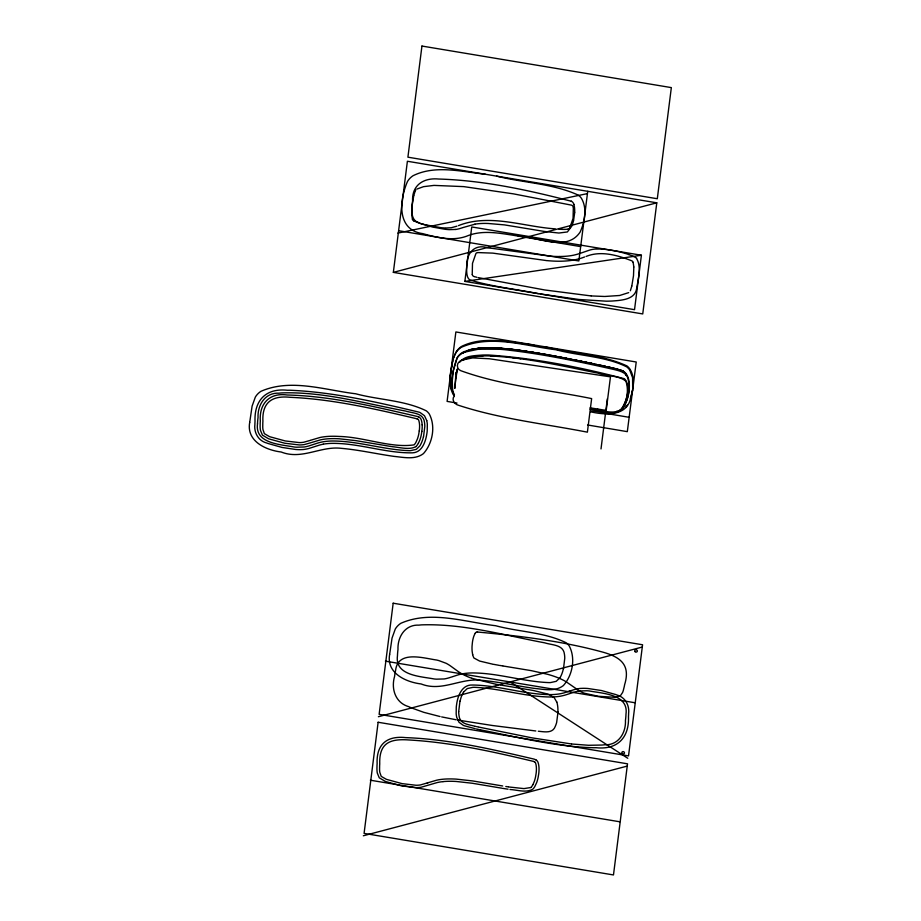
<?xml version="1.0" encoding="UTF-8"?>
<svg xmlns="http://www.w3.org/2000/svg" width="921" height="921" viewBox="0 0 921 921"><rect width="100%" height="100%" fill="white"/><g stroke="black" fill="none" stroke-linecap="round" stroke-linejoin="round"><path stroke-width="1.38" d="M454.652 387.994L457.277 369.045M558.022 711.921L556.664 722.398A33.191 29.219 17.4 0 1 555.363 726.162C552.784 733.738 544.53 731.792 538.336 731.239M257.523 423.833C254.668 443.784 280.859 444.44 294.271 447.019A61.028 53.74 17.4 0 0 296.539 447.203L304.183 446.996A33.732 29.702 17.4 0 0 308.88 445.925L317.826 443.036A51.035 44.933 17.4 0 1 322.131 441.976L323.294 441.758A55.651 48.997 17.4 0 1 332.55 440.998C358.442 441.021 383.424 449.77 409.223 450.657A31.556 27.791 17.4 0 0 410.685 450.599L416.257 449.379L419.849 445.948A37.485 33.006 17.4 0 0 423.384 436.853M574.75 212.256L573.541 220.718M632.692 388.558L632.577 377.645L629.665 369.966A14.218 12.526 17.4 0 0 626.706 366.857C605.005 356.128 579.263 356.013 556.065 349.761C525.269 346.089 491.158 334.127 461.248 347.332A21.275 18.731 17.4 0 0 455.711 353.077L454.594 355.241M455.458 379.417L454.939 388.363M393.348 272.374L407.393 161.256L656.788 202.816L642.743 313.934L393.348 272.374L656.788 202.816M464.863 281.4L471.736 226.957L641.407 255.232L634.534 309.675L464.863 281.4L641.407 255.232M601.01 448.93L607.342 398.805M587.736 191.303L578.837 260.954L398.62 230.699M419.274 430.936L418.756 434.056A50.563 44.519 17.4 0 1 417.984 437.187L417.674 438.177A39.58 34.848 17.4 0 1 417.42 438.926L416.062 442.045A12.169 10.707 17.4 0 1 414.082 444.866C390.803 448.32 364.106 437.015 339.435 436.462A97.269 85.641 17.4 0 0 334.3 436.266L332.527 436.255A61.672 54.304 17.4 0 0 321.786 437.13L320.773 437.348A50.125 44.127 17.4 0 0 319.668 437.579L310.492 440.296M421.864 431.373L421.323 434.643A53.199 46.844 17.4 0 1 420.517 437.935L420.183 438.995A42.216 37.174 17.4 0 1 419.918 439.789L418.433 443.197M455.527 378.865L456.321 373.926M453.339 371.29L452.188 381.34L452.637 389.744M455.895 372.326L455.814 372.832A102.058 89.855 17.4 0 0 455.596 374.26M632.623 390.147L630.425 398.781M453.259 371.048L457.242 357.578A17.085 15.047 17.4 0 1 463.62 351.857L470.286 349.566L479.749 348.173M456.448 373.247L457.265 369.413M452.234 363.565L450.496 375.204L450.783 386.267M413.748 195.724L412.067 205.959L411.745 214.674M631.818 285.994L633.498 275.747L633.821 267.067M413.771 195.574L415.233 190.9M631.794 286.109L630.355 290.771M452.752 361.216C450.415 372.084 447.548 384.644 453.431 394.867M423.522 436.888L424.811 426.4A33.191 29.219 17.4 0 0 424.489 422.371C423.51 412.758 412.792 413.333 405.516 411.042C364.658 403.41 323.628 391.529 281.711 392.91A68.315 60.153 17.4 0 0 278.971 393.186C265.225 392.461 257.489 404.86 258.041 417.501A82.222 72.402 17.4 0 0 257.512 423.833M459.97 701.077L458.693 711.565M563.468 668.842L564.757 658.354A33.191 29.219 17.4 0 0 564.446 654.324C563.468 644.493 552.07 645.23 544.748 642.846C504.132 635.225 463.332 623.494 421.657 624.864A68.315 60.153 17.4 0 0 418.917 625.14C405.182 624.415 397.446 636.837 397.987 649.455A82.222 72.402 17.4 0 0 397.458 655.787C394.637 675.738 420.793 676.394 434.217 678.973A61.028 53.74 17.4 0 0 436.485 679.157L444.129 678.95A33.732 29.702 17.4 0 0 448.826 677.879L451.969 676.877M452.464 362.114L453.316 358.891M631.207 396.203C633.406 387.442 635.053 377.161 629.941 369.079A14.218 12.526 17.4 0 0 626.994 365.959C601.609 354.194 572.022 353.629 545.048 346.826M453.04 359.789L454.007 356.588M630.701 397.884C627.04 416.764 604.867 415.049 590.557 411.802M453.731 357.486L455.987 352.179A21.275 18.731 17.4 0 1 461.536 346.434C483.916 335.382 510.257 342.462 533.823 344.961M532.891 784.715L534.238 781.584A39.58 34.848 17.4 0 0 534.491 780.847L534.802 779.845A50.563 44.519 17.4 0 0 535.573 776.725L536.091 773.594A41.618 36.644 17.4 0 0 536.379 767.469L536.31 766.871A25.546 22.495 17.4 0 0 536.218 765.973L536.16 765.558A19.445 17.119 17.4 0 0 536.034 764.81L535.953 764.465A14.103 12.422 17.4 0 0 535.838 763.981L535.688 763.474A3.039 2.682 17.4 0 0 534.71 761.817M415.371 190.635L415.785 190.037M459.602 362.379L459.993 361.757M475.259 633.291L474.96 633.775A14.103 12.422 17.4 0 0 474.718 634.201L474.603 634.431A19.445 17.119 17.4 0 0 474.257 635.191L474.096 635.559A25.546 22.495 17.4 0 0 473.785 636.388L473.59 636.941A41.618 36.644 17.4 0 0 472.358 642.916L472.059 646.082A50.563 44.519 17.4 0 0 472.024 649.328L472.07 650.387A39.58 34.848 17.4 0 0 472.128 651.182L472.646 654.624M463.643 692.016L467.246 688.586L472.807 687.365A31.556 27.791 17.4 0 1 474.269 687.308C500.08 688.229 525.062 696.909 550.954 696.99A55.651 48.997 17.4 0 0 560.21 696.23L561.373 695.988A51.035 44.933 17.4 0 0 565.678 694.918L574.612 692.028A33.732 29.702 17.4 0 1 579.309 690.946L580.218 691.406A21.563 18.984 17.4 0 0 581.945 692.27L582.809 692.638A26.11 22.99 17.4 0 0 583.695 692.972A31.694 27.906 17.4 0 0 584.605 693.294L598.362 696.276L613.939 697.255A35.873 31.59 17.4 0 0 614.814 697.209L620.167 696.092L622.573 692.534A27.319 24.061 17.4 0 0 622.918 691.625L623.126 691.015A38.878 34.227 17.4 0 0 623.367 690.22L624.323 686.318A72.747 64.056 17.4 0 0 624.599 684.787C631.104 663.799 619.373 656.351 600.319 651.469C560.601 640.763 517.832 635.755 477.792 632.048M559.726 678.006L556.203 681.333L550.631 682.553A31.556 27.791 17.4 0 1 549.169 682.611C523.37 681.724 498.388 673.009 472.496 672.929A55.651 48.997 17.4 0 0 463.24 673.688M569.708 228.074L573.069 218.358L573.334 207.271M460.132 361.55C465.681 355.448 474.937 355.69 482.546 355.046A115.47 101.667 17.4 0 1 488.556 354.999C534.422 358.131 580.126 367.065 624.507 378.761C631.288 386.532 626.729 400.163 622.112 408.199M454.375 395.949C451.002 399.645 454.755 404.63 458.946 405.424C500.587 418.997 544.53 423.821 587.391 432.168L591.639 398.609C548.076 389.675 502.762 385.911 460.776 370.691C457 369.413 456.148 364.163 459.245 361.757A18.604 8.715 7.2 0 1 461.882 360.088L472.715 357.901L489.408 358.764L610.462 376.85L606.214 410.409L590.073 407.83M625.796 406.99L627.305 404.998M621.917 408.429L621.261 409.12M621.318 409.2C627.259 401.752 628.905 390.262 625.935 381.225C619.338 375.538 607.273 376.286 598.869 373.304M391.851 446.639C399.426 447.261 409.431 450.277 415.912 446.604M530.841 787.513L523.957 788.606L508.933 786.983M415.843 446.65L415.878 446.627A14.794 13.021 17.4 0 0 418.353 443.162M463.205 353.065L463.7 352.697M620.95 409.385L620.247 409.833M461.651 360.606L469.675 357.36L482.27 355.932A115.47 101.667 17.4 0 1 488.28 355.886C525.856 357.394 562.685 366.109 599.444 373.419M416.845 189.093L423.533 186.664L433.987 185.397L463.735 186.618L513.469 193.859L571.342 205.118A2.636 2.326 17.4 0 1 573.299 207.098M628.698 292.625L619.649 295.491L604.878 296.47M464.737 352.34L465.404 351.857M464.99 351.868L464.472 352.283L465.197 351.972M465.37 351.983L478.644 349.174L499.746 349.289A207.835 182.991 17.4 0 1 504.443 349.669C541.686 353.745 578.446 361.469 614.975 369.735C619.591 370.933 625.175 372.153 627.385 376.942C630.943 387.073 628.698 399.092 622.987 408.026C614.986 417.006 600.999 411.227 590.914 410.881M619.603 410.34L618.475 410.847M466.475 351.338L466.728 351.223A22.691 19.974 17.4 0 1 467.246 351.108L467.419 350.924M465.681 351.73L463.332 352.731A17.085 15.047 17.4 0 0 456.885 358.43C452.729 370.092 449.31 383.861 454.18 395.731M458.428 225.633C489.581 213.2 523.635 226.808 555.248 228.845M586.09 256.452C600.837 250.374 617.715 255.267 631.864 260.85A2.636 2.326 17.4 0 1 633.095 262.289M584.605 256.982C572.597 261.656 559.438 261.794 546.786 260.597M456.897 226.186L451.198 227.752L445.603 228.005M468.271 350.406L468.536 350.325A55.697 49.032 17.4 0 1 485.586 348.357M311.574 442.506L320.45 439.87A47.489 41.813 17.4 0 1 321.498 439.651L322.465 439.478A49.607 43.678 17.4 0 1 324.906 439.11L326.172 438.96A63.929 56.285 17.4 0 1 332.734 438.626L334.45 438.615A94.598 83.293 17.4 0 1 339.435 438.81L356.013 440.664L391.218 446.535M452.625 676.659L457.772 674.989A51.035 44.933 17.4 0 1 462.077 673.93L463.24 673.712M569.109 691.257L569.731 691.049M427.309 782.965L427.966 782.735M463.251 227.475L474.971 224.194M310.089 440.434L303.826 442.207A21.563 18.984 17.4 0 1 301.961 442.471L301.04 442.541A26.11 22.99 17.4 0 1 300.108 442.575A31.694 27.906 17.4 0 1 299.152 442.587L285.234 440.952L270.06 436.807A35.873 31.59 17.4 0 1 269.22 436.473L264.35 433.641L262.934 429.462A27.319 24.061 17.4 0 1 262.83 428.472L262.784 427.816A38.878 34.227 17.4 0 1 262.75 426.987L262.807 422.935A72.747 64.056 17.4 0 1 262.911 421.381C261.967 402.65 271.764 395.316 290.115 397.308C332.965 399.161 375.181 408.959 416.787 418.756M568.798 691.372L574.186 689.633A33.352 29.368 17.4 0 1 580.426 688.413L583.258 688.309A50.597 44.542 17.4 0 1 587.92 688.494L601.505 690.543L615.447 694.457A46.81 41.215 17.4 0 1 616.702 694.941C625.037 697.001 629.665 705.267 628.606 713.499A73.404 64.631 17.4 0 1 628.479 716.665C629.331 737.445 617.646 750.074 596.037 747.702A113.847 100.239 17.4 0 1 593.585 747.725C555.444 746.781 518.143 737.203 480.889 729.939M310.953 442.713L304.529 444.521A24.211 21.31 17.4 0 1 302.433 444.808L301.397 444.889A28.735 25.304 17.4 0 1 300.373 444.935A34.319 30.22 17.4 0 1 299.337 444.947L284.854 443.254L269.185 438.96A38.532 33.927 17.4 0 1 268.287 438.603L262.473 435.161L260.447 430.314A27.688 24.383 17.4 0 1 260.229 428.484L260.171 427.781A43.955 38.705 17.4 0 1 260.125 426.273L260.194 422.647A75.384 66.37 17.4 0 1 260.309 421.035C259.123 403.859 269.266 392.438 287.133 394.994C331.134 396.042 374.41 406.645 417.132 416.407A15.496 13.642 17.4 0 1 417.674 416.614A8.197 7.218 17.4 0 1 418.779 417.109L418.974 417.225M568.487 691.475L564.159 692.834A47.213 41.572 17.4 0 1 560.993 693.617L560.198 693.766A52.543 46.257 17.4 0 1 550.493 694.607C524.153 694.561 498.733 685.27 472.427 685.017C461.812 684.487 457.645 696.195 456.563 704.83A59.934 52.773 17.4 0 0 456.275 707.086L456.171 713.614A28.977 25.512 17.4 0 0 456.735 717.378L458.992 722.237L463.298 725.345A16.52 14.552 17.4 0 0 464.426 725.794L475.224 728.684M462.906 227.591L460.465 228.373A32.154 28.309 17.4 0 1 455.791 229.467M580.184 253.344L589.901 250.017A25.972 22.864 17.4 0 1 594.885 249.084L600.17 249.004A62.87 55.352 17.4 0 1 603.002 249.177L603.462 249.211A82.706 72.817 17.4 0 1 607.595 249.672L613.582 250.616A117.658 103.601 17.4 0 1 620.915 252.193L628.571 254.38M469.756 350.049L472.082 349.324M378.381 716.722L641.822 647.164M363.335 835.773L626.775 766.214M617.174 411.261L616.46 411.445M471.736 349.52L473.014 349.128M472.346 349.381L474.741 348.806M397.872 233.094L586.988 193.698M323.306 444.198L322.511 444.348A47.213 41.572 17.4 0 0 319.345 445.131L309.318 448.331A33.352 29.368 17.4 0 1 303.078 449.552L300.234 449.655A50.597 44.542 17.4 0 1 295.583 449.471L281.987 447.422L268.057 443.508A46.81 41.215 17.4 0 1 266.802 443.024C258.467 440.963 253.828 432.697 254.887 424.466A73.404 64.631 17.4 0 1 255.025 421.3C254.184 400.485 265.801 387.891 287.467 390.262A113.847 100.239 17.4 0 1 289.908 390.239C333.609 392.058 376.677 402.074 419.067 412.159A16.52 14.552 17.4 0 1 420.195 412.62L424.5 415.728L426.745 420.586M473.659 349.117L475.086 348.748M476.882 632.14L476.917 632.14A4.996 4.398 17.4 0 1 477.539 632.059M567.946 229.156L564.884 229.398M477.585 252.561L492.804 253.125L546.406 260.562M579.309 690.969L586.965 690.762A61.028 53.74 17.4 0 1 589.221 690.946C602.645 693.525 628.824 694.181 625.981 714.132A82.222 72.402 17.4 0 1 625.451 720.464C626.027 733.104 618.279 745.515 604.521 744.778A68.315 60.153 17.4 0 1 601.781 745.054L588.588 745.285L571.872 744.018M455.78 229.444L449.367 229.651A60.429 53.211 17.4 0 1 445.165 229.294L432.594 227.061L420.897 223.573A30.934 27.239 17.4 0 1 418.18 222.387C411.192 220.131 411.537 211.277 412.136 204.646A93.182 82.05 17.4 0 1 412.585 200.974C411.791 185.017 423.787 177.546 438.672 179.031C483.444 180.366 527.986 190.014 571.17 201.215M476.134 348.714L477.32 348.437M477.285 348.552L479.311 348.219M477.677 348.506L480.186 348.138M442.989 781.63L441.723 781.779A49.607 43.678 17.4 0 0 439.294 782.136L438.327 782.32A47.489 41.813 17.4 0 0 437.268 782.539L421.346 787.179A24.211 21.31 17.4 0 1 419.251 787.478L418.215 787.559A28.735 25.304 17.4 0 1 417.19 787.593A34.319 30.22 17.4 0 1 416.165 787.605L401.683 785.924L386.003 781.63A38.532 33.927 17.4 0 1 385.105 781.273L379.245 777.785L377.276 772.984A27.688 24.383 17.4 0 1 377.046 771.153L377 770.451A43.955 38.705 17.4 0 1 376.942 768.943L377.011 765.316A75.384 66.37 17.4 0 1 377.126 763.705C376.263 744.652 386.578 735.534 405.677 737.617C449.08 739.195 491.802 749.245 533.95 759.077A15.496 13.642 17.4 0 1 534.491 759.272A8.197 7.218 17.4 0 1 535.596 759.779L535.792 759.894M478.92 348.276L481.925 348.011M480.578 348.23L481.453 348.161M480.014 348.196L491.434 348M481.89 348.138L483.352 347.931M482.328 348.103L485.344 347.85M480.463 355.955L483.053 355.851M484.308 348.011L486.875 347.816M485.574 348.023L486.944 347.988M485.528 348.15L487.623 347.988M564.746 229.398L562.075 229.364M486.841 347.942L487.957 347.804M487.382 347.931L489.581 347.804M559.784 256.51L562.904 256.429A61.235 53.913 17.4 0 0 573.656 255.186L575.36 254.76A64.769 57.021 17.4 0 0 580.184 253.344M487.589 348.115L490.663 347.816M488.268 348.103L494.565 348.092M604.441 296.47L591.27 295.929M489.097 347.977L490.651 347.988M491.25 347.816L493.61 347.873M489.995 347.954L492.977 347.988M491.215 347.942L491.802 347.954M492.182 348.138L495.452 348.126M490.467 355.851L493.46 355.955M491.779 347.988L497.294 348.161M493.564 348L494.784 347.919M494.151 348.023L497.985 348.069M561.971 229.364L558.966 229.191M495.337 348.069L498.1 348.253M444.808 227.982L441.976 227.786M495.982 348.103L496.638 348.126M496.292 348.288L500.759 348.426M496.88 348.196L499.286 348.15M498.595 348.242L500.598 348.242M497.927 348.253L498.975 348.322M498.952 348.437L499.873 348.368M499.838 348.495L501.611 348.61M500.552 348.368L504.616 348.725M591.04 295.917L544.714 289.965L478.241 277.612M501.312 348.288L502.026 348.345M501.266 348.414L503.453 348.46M502.601 348.691L510.13 349.094M503.419 348.575L504.881 348.575M504.132 348.645L508.599 348.932M505.571 348.944L508.576 349.105M516.14 349.98L504.72 348.771A207.835 182.991 17.4 0 0 500.034 348.391M506.562 349.036L511.754 349.45M440.94 227.683L423.752 224.494M605.178 410.352L605.776 410.409M509.532 349.335L512.813 349.704M535.792 730.975L492.378 725.495L457.714 720.049M510.096 349.22L511.662 349.266M571.481 743.972L531.705 737.802L478.69 727.072M511.615 349.393L512.859 349.577M513.308 349.45L512.421 349.347L515.069 349.669M513.906 349.83L530.461 352.029M513.814 349.75L519.294 350.452M512.249 357.613L514.148 357.843M516.831 349.888L515.944 349.773L523.186 350.936M517.717 350.003L518.592 350.118M517.671 350.13L524.832 350.993M519.432 350.371L525.615 351.281M519.835 358.614L520.802 358.753M523.013 350.866L526.616 351.258M597.245 409.315L598.374 409.477M509.969 789.493C517.303 789.873 525.856 793.039 532.729 789.262A14.794 13.021 17.4 0 0 535.17 785.82L536.736 782.447A42.216 37.174 17.4 0 0 537.001 781.664L537.334 780.594A53.199 46.844 17.4 0 0 538.14 777.312L538.693 774.043A44.266 38.97 17.4 0 0 538.992 767.515L538.923 766.859A28.194 24.821 17.4 0 0 538.82 765.869L538.75 765.409A22.081 19.445 17.4 0 0 538.601 764.557L538.52 764.165A16.739 14.748 17.4 0 0 538.371 763.578L538.278 763.256A5.618 4.939 17.4 0 0 535.907 759.756M485.344 174.242C461.778 171.743 435.437 164.663 413.057 175.715A21.275 18.731 17.4 0 0 407.508 181.46C399.576 199.512 396.122 229.939 422.762 233.635C436.842 237.468 452.303 241.383 466.567 236.225C481.223 229.974 497.467 232.817 512.64 235.177L580.667 246.609M524.797 351.235L528.044 351.649M526.582 351.385L536.632 352.847M526.628 351.511L530.289 352.075M508.3 786.879L505.802 786.488M508.047 789.205L502.831 788.376M530.139 351.926L532.891 352.409M531.924 352.213L533.708 352.49M531.774 352.306L537.737 353.204M532.856 352.536L535.32 352.801M534.675 352.651L535.631 352.812M590.027 409.12L601.494 410.835A156.593 137.874 17.4 0 0 604.89 411.25C612.879 412.976 623.31 412.643 625.716 402.949C630.275 393.209 632.197 373.914 621.445 370.392M540.236 293.96L578.975 299.486L606.283 301.179A115.47 101.667 17.4 0 0 612.281 301.017C621.134 300.315 634.891 299.82 636.618 288.676C638.172 279.247 641.707 266.791 636.549 258.49M503.188 666.01L531.348 670.661L547.511 674.276A97.269 85.641 17.4 0 1 552.473 675.761L554.177 676.336A61.672 54.304 17.4 0 1 564.262 680.677L565.172 681.218A50.125 44.127 17.4 0 1 566.185 681.805L579.39 690.923M536.598 352.962L539.533 353.319M536.252 353.031L537.749 353.284M502.716 665.929L499.47 665.388M385.404 661.163L634.799 702.723M502.67 785.981L472.634 780.939L456.252 779.12A97.269 85.641 17.4 0 0 451.117 778.924L449.344 778.924A61.672 54.304 17.4 0 0 438.603 779.788L437.59 780.018A50.125 44.127 17.4 0 0 436.485 780.248L420.644 784.876A21.563 18.984 17.4 0 1 418.779 785.141L417.961 785.199A26.11 22.99 17.4 0 1 416.925 785.245A31.694 27.906 17.4 0 1 415.97 785.256L402.051 783.621L386.878 779.477A35.873 31.59 17.4 0 1 386.037 779.143L381.236 776.38L379.774 772.247A27.319 24.061 17.4 0 1 379.659 771.142L379.602 770.486A38.878 34.227 17.4 0 1 379.567 769.657L379.625 765.604A72.747 64.056 17.4 0 1 379.74 764.05C379.026 743.27 389.491 738.481 409.005 739.977C451.129 742.361 492.689 751.605 533.604 761.425M501.899 788.215L472.392 783.264L456.263 781.469A94.598 83.293 17.4 0 0 451.267 781.284L449.552 781.284A63.929 56.285 17.4 0 0 442.989 781.618M370.357 780.214L619.752 821.774M538.394 293.649C515.679 289.113 492.309 286.742 470.113 280.042C466.487 278.384 466.533 271.373 466.728 267.274C466.187 253.517 474.096 243.202 488.556 247.991A156.593 137.874 17.4 0 1 491.964 248.325L550.482 256.188A113.214 99.687 17.4 0 0 559.784 256.522M537.565 353.123L540.627 353.687L539.234 353.537M603.9 413.069L629.147 417.305M457.023 403.064L447.099 401.395L455.872 331.951L636.227 361.999L627.316 431.65L587.586 424.984M539.487 353.445L544.645 354.205M500.195 684.959L533.213 690.451L547.719 694.054A31.556 27.791 17.4 0 1 549.112 694.584L554.143 697.577L556.745 702.032M540.454 353.618L546.383 354.689M518.212 236.11C537.553 236.513 566.496 252.458 580.138 232.057C584.743 221.8 587.425 208.618 581.462 198.36A14.218 12.526 17.4 0 0 578.515 195.24C553.13 183.475 523.542 182.911 496.569 176.107M542.481 353.963L543.54 354.148M542.216 354.044L549.261 355.195M498.595 665.238L493.368 664.294M498.687 684.694L495.728 684.176M544.61 354.332L547.834 354.769M545.669 354.516L546.729 354.7M547.799 354.896L553.141 355.725M548.858 355.08L549.918 355.276M547.891 355.034L549.779 355.379M550.988 355.471L552.047 355.656M549.227 355.322L552.14 355.725M456.229 719.785L441.666 716.906M553.107 355.851L556.33 356.312M551.667 355.725L557.884 356.784M494.957 684.027L471.817 678.305M554.166 356.047L565.782 358.119M553.556 356.07L555.444 356.415M557.355 356.646L558.414 356.841M557.32 356.772L573.967 360.03M559.876 357.118L562.812 357.67M492.539 664.145L479.588 661.048L473.935 657.997A12.169 10.707 17.4 0 1 472.749 654.612M560.728 357.452L574.013 359.915M564.274 357.958L568.718 358.683M568.671 358.81L592.848 363.599M565.137 358.304L569.558 359.167M571.734 359.547L576.534 360.514M573.38 359.743L583.097 361.7M576.615 360.387L591.604 363.645M578.388 360.917L582.797 361.815M582.832 361.7L587.241 362.598M586.124 362.471L591.65 363.519M589.578 363.047L600.055 365.303M596.048 364.405L596.912 364.589M590.925 363.473L596.808 364.751M598.696 364.831L608.793 367.341M596.635 364.67L600.02 365.43M601.298 365.395L602.161 365.579M599.41 365.269L602.426 365.948M603.036 365.764L604.015 365.971M601.666 365.649L603.75 366.236M604.498 366.086L605.477 366.293M603.485 366.144L605.074 366.523M480.509 729.858L478.367 729.386M604.982 366.466L606.398 366.811M606.409 366.639L607.756 366.984M607.768 366.8L609.011 367.076M607.307 366.834L608.332 367.214M440.111 716.561L423.775 712.324L411.18 707.8A68.315 60.153 17.4 0 1 408.625 706.637C395.397 702.804 390.93 688.873 394.568 676.486A82.222 72.402 17.4 0 1 395.627 670.258C397.93 650.065 423.579 658.204 436.623 660.023A61.028 53.74 17.4 0 1 438.833 660.587L446.109 663.281A33.732 29.702 17.4 0 1 450.346 665.837L458.209 671.524A51.035 44.933 17.4 0 0 462.066 673.953L463.136 674.529A55.651 48.997 17.4 0 0 471.828 678.282M477.987 726.922L476.571 726.6M477.723 729.248L476.41 728.948M608.297 367.099L609.368 367.341M609.426 367.18L610.255 367.364M608.977 367.203L610.439 367.583M609.334 367.467L612.902 368.158M610.22 367.491L615.827 368.699M475.282 726.312L475.915 726.45M610.255 367.64L610.83 367.778M474.66 726.162C468.018 724.424 459.775 723.987 459.015 715.594A33.191 29.219 17.4 0 1 458.704 711.565M612.373 367.986L613.398 368.239M612.592 368.193L613.743 368.365L613.167 368.331M476.905 277.29L474.845 276.772M613.708 368.308L616.091 368.941M613.708 368.492L614.549 368.699M615.251 368.837L618.9 369.839M616.414 369.033L616.782 368.953M423.648 224.459L422.912 224.264M616.529 369.171L618.129 369.609M617.024 369.01L618.498 369.597M422.612 224.183L420.448 223.561M617.174 369.344L618.221 369.655M474.338 276.634L474.223 276.599A2.636 2.326 17.4 0 1 472.266 274.608M618.463 369.413L619.085 369.897M618.325 369.666L620.006 370.207M618.693 369.793L620.455 370.357A19.606 17.257 17.4 0 1 621.03 370.564L621.41 370.679M619.2 369.805L619.902 370.035M419.849 223.377L413.725 220.879M620.259 369.966L620.904 370.484M620.581 370.069L620.973 370.357M621.433 370.576L622.584 371.267M621.617 370.461L623.01 371.508M621.571 370.587L621.917 370.599M417.57 419.124L417.547 419.101A4.996 4.398 17.4 0 0 416.96 418.836M534.364 761.771L534.399 761.794A4.996 4.398 17.4 0 0 533.777 761.494M622.803 371.036L624.415 372.556M622.884 371.082L623.379 371.75M510.107 681.943L627.777 758.282M623.678 371.577L624.311 372.475M623.954 371.785L625.129 373.373M624.369 372.119L624.691 372.844M624.415 372.314L625.083 373.132M624.634 372.614L625.037 373.258M454.467 394.833L453.903 393.808M625.785 373.903L625.866 374.663M626.107 374.766L626.303 375.238M625.9 374.536L626.084 375.192M453.593 393.094L452.925 391.068M573.91 204.543L574.002 204.807A28.125 24.763 17.4 0 1 574.623 212.233M633.13 262.381L633.821 266.917M412.424 219.313L411.756 214.881M451.232 388.328L451.854 390.308M472.231 274.435L472.496 263.348L475.892 253.586A2.636 2.326 17.4 0 1 477.469 252.584M422.14 424.846L422.094 424.19A28.194 24.821 17.4 0 0 421.991 423.211L421.945 422.854A22.081 19.445 17.4 0 0 421.783 421.887L421.691 421.496A16.739 14.748 17.4 0 0 421.553 420.92L421.484 420.667A5.618 4.939 17.4 0 0 419.09 417.086M556.86 702.021A37.485 33.006 17.4 0 1 557.884 711.91M563.33 668.807A37.485 33.006 17.4 0 1 559.899 677.96M628.513 254.599A23.301 20.515 17.4 0 1 636.653 258.214M474.96 224.125A63.848 56.216 17.4 0 1 488.268 223.481L504.42 224.885L544.518 231.47L558.909 233.036L567.371 231.954L571.699 226.301A43.391 38.198 17.4 0 0 573.518 220.706M571.273 201.077A6.171 5.434 17.4 0 1 573.99 204.531M413.621 220.81A2.636 2.326 17.4 0 1 412.47 219.417M569.627 228.201A2.636 2.326 17.4 0 1 568.096 229.122M419.251 430.924A41.618 36.644 17.4 0 0 419.562 424.8L419.492 424.201A25.546 22.495 17.4 0 0 419.4 423.303L419.354 422.992A19.445 17.119 17.4 0 0 419.205 422.14L419.136 421.806A14.103 12.422 17.4 0 0 419.02 421.311L418.859 420.805A3.039 2.682 17.4 0 0 417.892 419.147M323.294 444.164A52.543 46.257 17.4 0 1 333.011 443.358C359.777 443.312 385.623 453.247 412.378 452.844C422.313 452.556 425.755 441.274 426.941 433.135A59.934 52.773 17.4 0 0 427.217 430.878L427.321 424.351A28.977 25.512 17.4 0 0 426.757 420.586M422.163 424.846A44.266 38.97 17.4 0 1 421.841 431.373M460.12 701.111A37.485 33.006 17.4 0 1 463.539 691.959M475.248 633.291A3.039 2.682 17.4 0 1 476.571 632.059M532.799 784.68A12.169 10.707 17.4 0 1 530.899 787.536M249.706 422.394C246.195 441.159 265.789 450.139 281.193 452.004C301.8 460.247 320.899 445.729 341.438 448.343C359.167 449.897 376.539 453.938 394.153 456.402C403.743 457.323 415.106 460.051 423.43 453.616C432.594 443.415 435.852 426.354 429.29 413.99A14.218 12.526 17.4 0 0 426.342 410.87C404.63 400.14 378.899 400.025 355.702 393.774C324.894 390.113 290.783 378.151 260.885 391.344A21.275 18.731 17.4 0 0 255.336 397.089L252.101 406.126L249.706 422.394M389.652 654.347C386.141 673.113 405.735 682.093 421.139 683.958C441.746 692.201 460.845 677.683 481.384 680.297C499.113 681.851 516.485 685.892 534.099 688.355C543.689 689.276 555.052 692.005 563.376 685.569C572.54 675.369 575.798 658.308 569.236 645.943A14.218 12.526 17.4 0 0 566.288 642.835C544.587 632.094 518.845 631.979 495.648 625.727C464.84 622.066 430.729 610.105 400.831 623.298A21.275 18.731 17.4 0 0 395.282 629.043L392.047 638.08L389.652 654.347M421.945 46.05L407.911 157.18L657.306 198.74L671.34 87.61L421.945 46.05M378.128 722.26L364.083 833.39L613.478 874.95L627.523 763.82L378.128 722.26M393.175 603.209L379.13 714.339L628.525 755.899L642.57 644.769L393.175 603.209M622.182 753.505A1.324 1.163 17.4 0 0 624.403 753.251A1.324 1.163 17.4 0 0 622.907 751.617A1.324 1.163 17.4 0 0 622.182 753.505M635.053 651.631A1.324 1.163 17.4 0 0 637.274 651.377A1.324 1.163 17.4 0 0 635.789 649.754A1.324 1.163 17.4 0 0 635.053 651.631"/></g></svg>
